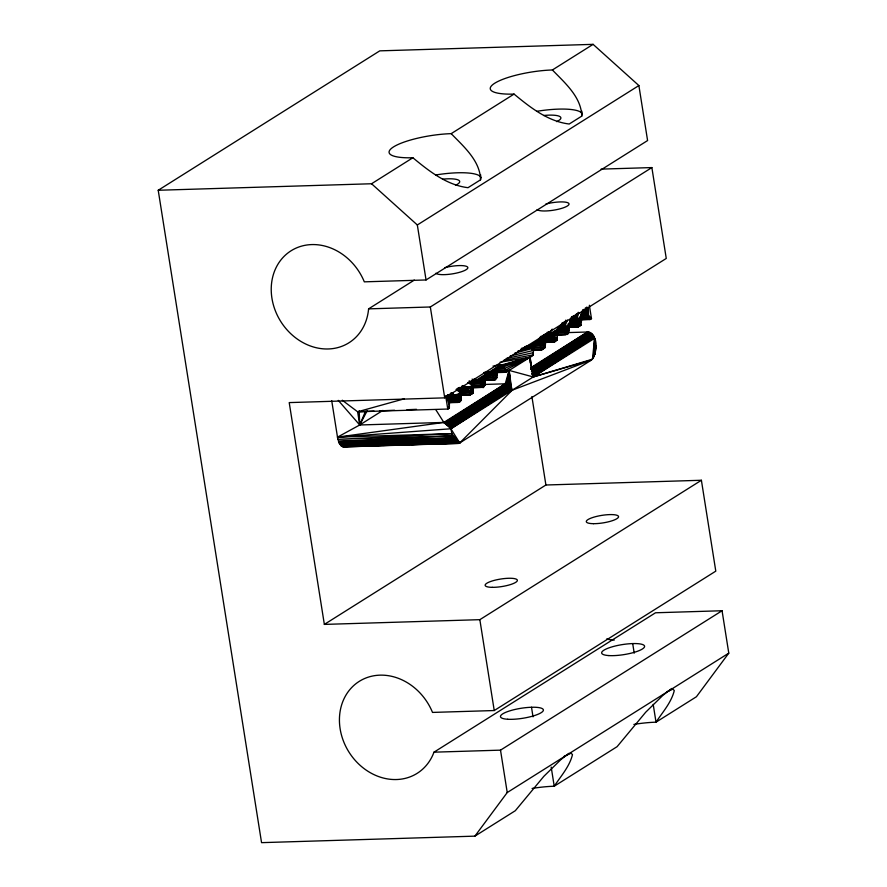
<?xml version="1.0" encoding="UTF-8"?>
<svg xmlns="http://www.w3.org/2000/svg" width="887" height="887" viewBox="0 0 887 887"><rect width="100%" height="100%" fill="white"/><g stroke="black" fill="none" stroke-linecap="round" stroke-linejoin="round"><path stroke-width="1.33" d="M540.882 336.339L533.952 345.498L533.087 355.354L506.167 372.296L503.982 366.686L501.155 364.779L488.46 372.496L475.787 380.468L473.381 385.945L464.5 387.564L462.593 389.604L461.406 393.473L451.838 395.535L449.432 401.013L449.365 407.965L447.769 409.04L357.627 411.779L342.271 400.225M460.675 395.192L470.243 394.903L473.203 393.03L473.381 385.945L467.682 382.508M473.769 387.342L481.963 387.076L485.178 382.885L485.655 376.931L487.118 373.615L477.938 379.935L475.21 380.024L477.938 379.935C481.785 381.377 482.351 394.56 485.178 382.885L472.627 383.661M484.38 379.836L493.937 379.536L497.152 375.345L497.629 369.391L499.093 366.076L489.912 372.407L487.185 372.485L489.912 372.407C493.76 373.837 494.325 387.031 497.152 375.345L485.965 376.088M532.278 349.689L541.835 349.4L545.183 347.294L541.968 349.689L532.388 349.955L541.968 349.689L545.161 347.682L545.926 337.969L550.727 330.751M571.86 316.581C567.68 322.025 571.117 346.063 562.491 327.536C553.721 326.228 560.761 340.774 553.943 342.16L545.749 342.404M568.456 327.37L578.014 327.081C584.333 324.354 579.289 315.151 582.826 309.995M480.566 179.795C480.155 160.658 463.568 146.466 451.195 133.649A43.474 10.145 -9 0 0 393.573 146.876A43.474 10.145 -9 0 0 412.876 157.753C428.909 171.014 446.715 185.106 468.014 187.689L480.566 179.795L480.643 174.817M581.761 116.119C581.34 96.982 564.764 82.801 552.39 69.973A43.474 10.145 -9 0 0 494.769 83.201A43.474 10.145 -9 0 0 514.061 94.089C530.104 107.338 547.911 121.441 569.21 124.014L581.761 116.119L581.839 111.141M589.367 305.261L591.474 318.61L589.988 319.542L587.804 313.943L587.915 307.523M585.819 308.199L585.719 312.124L587.804 313.943L580.93 314.275M586.994 307.39L586.451 312.468L583.713 312.557L586.451 312.468L586.562 308.576M568.245 332.592L587.56 332.004C598.891 334.321 597.616 353.126 591.452 360.044L459.721 442.935C447.658 444.365 455.896 422.689 443.855 422.423L359.723 424.984L337.492 437.136C338.235 440.784 339.333 445.673 343.369 446.915L458.657 443.389L455.397 442.303L341.218 445.784L344.478 446.871L345.542 446.416M344.478 446.871L343.369 446.915L456.45 443.068L342.271 446.549L455.397 442.303L459.721 442.935L512.254 390.158L591.452 360.044L533.242 376.953L509.127 370.422L509.315 385.224L447.957 423.831L508.362 384.592L509.127 370.422L497.163 370.234M529.971 359.8L530.116 357.217L533.209 354.833L503.561 360.432M568.345 327.159L578.014 327.081L575.829 321.471L574.466 320.007L572.281 319.741L570.363 321.781L575.829 321.471L583.568 312.645L584.988 312.036L585.22 308.133M581.628 313.288L587.139 313.067L587.46 307.789M331.705 400.614L337.492 437.136L450.895 428.765L594.6 338.335L593.381 357.971L595.377 343.236L594.168 356.419L595.643 345.553L594.822 354.578L595.72 347.926M585.997 308.022L585.719 312.124L582.97 312.213L585.719 312.124L584.988 312.036M586.451 312.468L586.817 307.102M584.256 312.213L584.511 309.585M594.6 338.335L592.461 359.202L533.242 376.953L531.923 373.715L592.527 334.188L532.333 372.074L591.662 333.412L531.457 371.287L590.698 332.78L531.657 369.934L589.678 332.326L591.363 333.845M583.568 312.645L583.901 309.973M512.254 390.158L510.934 386.92L508.362 384.592L446.993 423.21L507.331 384.149L509.127 370.422L505.912 372.008L497.729 372.274M582.925 313.333L583.513 309.43M582.349 314.242L583.036 310.184M575.397 314.663L574.466 320.007L570.341 320.163L574.466 320.007L575.574 314.586M569.654 320.828L575.164 320.606L576.35 313.987M573.745 319.653L571.017 319.741L573.745 319.653L574.532 315.694M508.362 384.592L507.331 384.149L445.973 422.755L506.277 383.883L509.127 370.422L511.544 387.929L450.629 427.634L443.855 422.423L435.772 409.639M569.698 320.772L575.164 320.606L576.572 313.976M573.013 319.564L573.889 315.617M577.625 313.399L575.829 321.471L570.374 321.637M572.281 319.741L573.257 315.772M575.164 320.606L576.794 314.053M578.224 312.268L575.829 321.471L581.162 318.123L576.617 323.134L568.356 323.555M571.594 320.185L572.27 317.601M570.94 320.872L572.037 316.925M506.277 383.883L444.908 422.489L505.213 383.816L509.127 370.422L510.934 386.92L450.175 426.547L443.855 422.423L337.492 437.136L451.671 433.654L459.721 442.935L454.399 441.161L340.22 444.642L453.501 439.675L459.721 442.935L450.895 428.765L443.855 422.423L505.213 383.816L507.331 384.149M578.878 312.656L575.829 321.471L581.451 316.648M567.392 320.03L563.855 329.01L557.025 329.221L563.855 329.01L569.188 325.662L564.642 330.674L557.812 330.873M445.651 395.68L447.769 409.04L449.243 405.492L446.815 396.578M563.19 328.135L557.679 328.268L563.19 328.135L566.349 320.606M365.455 411.391L359.723 424.984L338.257 400.381M562.491 327.536L559.741 327.613L562.491 327.536L565.784 320.118M559.043 327.27L561.77 327.192L564.054 322.291M561.039 327.103L563.411 322.214M560.307 327.281L562.158 323.6M559.619 327.724L562.092 322.901M367.296 410.537L359.723 424.984L357.627 411.779L404.35 398.795M547.634 335.253L552.202 329.099M533.863 345.952L540.693 345.742L545.228 340.73L539.906 344.078L533.032 344.223L539.906 344.078L548.731 331.738M533.774 343.38L539.241 343.214L547.401 332.159M414.307 280.092L368.593 308.864A54.34 46.39 57.8 0 1 299.207 340.364A54.34 46.39 57.8 0 1 285.669 254.857A54.34 46.39 57.8 0 1 364.313 281.844L426.048 279.959L647.588 140.556L638.884 85.562L593.104 44.35L379.769 50.858L158.219 190.261L261.554 842.65L474.889 836.142L507.231 792.546L728.781 653.142L722.062 610.744L655.526 612.773L433.976 752.176A54.34 46.39 57.8 0 1 360.067 765.293A54.34 46.39 57.8 0 1 357.017 682.879A54.34 46.39 57.8 0 1 432.512 712.416L494.236 710.542L715.787 571.139L701.395 480.266L545.904 485.001L324.354 624.404L289.217 402.598L444.72 397.853L666.259 258.45L651.867 167.576L601.109 169.118M728.781 653.142L696.428 696.738L656.014 722.173A44.15 10.311 -9 0 0 633.872 724.413M541.968 349.689L539.241 343.214L535.792 342.681L538.542 342.615L545.183 333.867M449.709 402.432L458.014 402.144L461.229 397.953L461.406 393.473L457.892 389.26M533.808 345.819L545.05 345.209L541.835 349.4L532.222 349.489M538.542 342.615L535.061 342.338L537.821 342.26L543.731 334.665M535.659 342.792L537.09 342.171L542.234 335.674M536.358 342.349L540.638 337.016M461.295 393.008L469.489 392.753L473.214 388.196L461.229 389.504L468.048 389.293L473.381 385.945L463.956 387.907M568.999 325.385L577.271 324.941L580.996 320.384L576.617 323.134L568.423 323.378M474.567 381.92L480.033 381.754L486.542 374.525L479.357 380.889L473.902 381.055L479.357 380.889M545.527 339.255L539.906 344.078L546.414 336.849M485.899 375.966L492.795 375.877L497.33 370.866L492.008 374.225L485.178 374.425M474.523 381.876L480.033 381.754L486.043 375.644M498.017 368.105L492.008 374.225L485.122 374.358M539.906 344.078L545.926 337.969M569.875 322.89L563.855 329.01L569.476 324.176M447.769 409.04L449.376 407.577M485.876 373.516L491.331 373.349L498.516 366.996L492.008 374.225L497.629 369.391M472.549 383.517L480.821 383.417L485.189 380.667L480.033 381.754L485.655 376.931M568.955 753.307L560.972 759.527L543.875 776.302L515.303 810.718L474.889 836.142M671.681 688.478L662.755 695.475L645.669 712.25L617.097 746.666L554.22 786.226A44.15 10.311 -9 0 0 532.089 788.454M478.67 380.29L474.534 380.39L478.67 380.29L487.118 373.615M490.644 372.751L487.883 372.828L490.644 372.751L499.093 366.076M473.78 387.619L482.084 387.364L485.3 384.969L481.963 387.076L473.725 387.153M494.059 379.836L484.49 380.091L494.059 379.836L497.274 377.441L493.937 379.536L484.324 379.636M545.738 342.382L553.943 342.16L557.158 339.765L553.821 341.861L545.616 342.116M556.349 334.909L565.917 334.621L569.132 332.226L565.795 334.332L556.227 334.621M510.191 386L448.822 424.618L443.855 422.423L449.576 425.527L510.191 386L509.127 370.422M500.124 362.218L530.116 357.217L532.522 374.735L593.281 335.098L531.923 373.715M448.822 424.618L509.315 385.224M450.895 428.765L511.987 389.027L450.629 427.634M533.242 376.953L594.334 337.215L532.965 375.822L593.891 336.118L532.522 374.735M530.736 368.449L587.56 332.004L530.825 367.695M158.219 190.261L371.553 183.753L412.876 157.753M451.195 133.649L514.061 94.089M552.39 69.973L593.104 44.35M426.048 279.959L417.333 224.965L638.884 85.562M368.593 308.864L430.328 306.98L651.867 167.576M382.874 410.415L359.723 424.984L359.191 410.781M548.332 334.82L558.965 328.401M449.321 400.536L457.515 400.292L461.229 397.953C461.484 404.749 456.284 402.243 456.073 396.833L450.574 396.944L456.073 396.833L461.406 393.473L456.827 388.717M480.033 381.754L485.355 378.405M546.414 336.716L551.88 336.55L557.202 333.19L547.068 334.809L549.796 334.721L557.502 331.716M462.016 391.156L468.846 390.956L473.214 388.196M492.795 375.877L497.163 373.128M540.693 345.742L545.062 342.992M461.24 392.841L469.489 392.753L473.203 390.424M473.27 385.468L481.464 385.224L485.178 382.885M485.244 377.94L493.438 377.685L497.152 375.345M533.154 347.793L541.347 347.538L545.05 345.209M545.128 340.253L553.322 340.009L557.025 337.67L551.88 336.55L546.381 336.661M569.077 325.185L577.271 324.941L580.974 322.602M449.82 402.399L458.014 402.144L461.351 400.048L458.135 402.443L449.942 402.687M470.243 394.903L460.497 395.114L470.066 394.848L473.336 392.797L469.489 392.753L467.382 388.417L464.001 385.623M530.725 368.493L588.613 332.071L530.637 369.447L589.678 332.326L591.54 334.277M449.576 425.527L510.934 386.92M450.175 426.547L511.544 387.929M324.354 624.404L479.845 619.669L701.395 480.266M433.976 752.176L500.512 750.147L722.062 610.744M580.985 325.219L578.213 325.296L580.985 325.219L577.847 327.037L569.543 327.292M460.442 394.926L470.066 394.848L473.203 393.03M553.943 342.16L551.88 336.55L549.064 334.643L558.389 329.321M531.468 369.591L530.116 357.217L505.413 370.145L497.219 370.4M666.78 691.893L672.834 689.144L674.297 690.541C671.37 702.526 662.656 712.084 656.014 722.173L653.198 704.389M563.921 756.478L571.04 753.185L572.503 754.593C569.576 766.579 560.861 776.125 554.22 786.226L551.193 767.078M549.064 334.643L557.901 330.43M496.576 368.593L504.77 368.349L530.116 357.217L530.559 363.714M545.749 335.84L551.215 335.674L557.202 333.19L550.517 335.075L546.425 335.197M461.916 388.584L467.382 388.417L473.381 385.945M449.942 396.123L455.408 395.957L461.406 393.473L456.018 389.46M580.065 319.586L591.474 318.61L588.591 315.595L588.38 307.734M503.982 366.686L498.472 366.797L503.982 366.686L530.116 357.217L530.182 362.606M497.851 365.987L503.306 365.821L530.116 357.217L501.898 364.867L499.159 364.945M524.505 346.795L535.016 343.48M521.39 348.403L534.44 344.389M520.769 349.4L533.952 345.498M502.619 365.211L498.483 365.322L502.619 365.211L530.116 357.217M517.564 351.296L533.553 346.784M450.618 395.48L454.721 395.358L461.406 393.473L456.86 398.485L448.667 398.74M514.671 353.203L533.253 348.269M510.213 356.009L533.087 350.52M506.167 358.492L533.076 352.749M551.88 336.55L557.036 335.452M496.942 372.64L499.647 372.141M544.474 338.457L557.025 337.67L553.821 341.861L545.572 341.95M494.946 365.577L500.434 364.956M492.972 366.109L499.736 365.4M580.974 317.845L589.245 317.402L591.474 318.61M581.717 315.949L588.591 315.595L581.772 315.805M451.671 433.654L337.936 439.342L452.115 435.861L459.721 442.935L452.736 437.89L338.557 441.371L340.553 442.813M338.557 441.371L452.115 435.861M341.395 444.243L339.322 443.156L452.736 437.89M357.627 411.779L374.059 411.102M379.536 410.869L394.593 410.249M406.922 409.727L416.502 409.328M581.905 318.998L584.644 318.888M341.218 445.784L454.399 441.161M580.187 319.575L589.744 319.253M581.672 313.233L587.139 313.067M580.974 314.142L587.804 313.943M581.052 317.657L589.245 317.402M580.431 319.841L589.988 319.542M569.654 327.281L577.847 327.037L581.107 324.975L577.271 324.941M557.103 332.725L565.296 332.47L568.999 330.141L565.795 334.332L556.182 334.421M496.609 372.584L506.167 372.296M484.524 384.448L505.213 383.816M451.261 395.092L453.989 395.003L456.073 396.833M339.322 443.156L453.501 439.675M559.021 327.27L561.77 327.192M499.137 364.945L501.898 364.867M473.88 387.608L482.084 387.364M546.392 335.186L550.517 335.075M556.337 334.887L565.917 334.621M463.934 387.896L466.695 387.819M450.585 395.469L454.721 395.358M353.824 446.194L371.753 445.717M382.785 445.418L404.86 444.83M411.756 444.653L437.967 443.943M440.717 443.877L458.657 443.389M545.705 335.807L551.215 335.674M533.73 343.336L539.241 343.214M497.807 365.943L503.306 365.821M487.207 373.449L491.331 373.349M463.258 388.517L467.382 388.417M449.909 396.09L455.408 395.957M557.757 330.751L564.642 330.674L569.022 327.913L565.296 332.47L557.036 332.558M544.407 338.302L552.668 338.202M496.498 368.449L504.77 368.349M461.95 391.034L468.846 390.956M448.6 398.585L456.86 398.485L461.24 395.735L457.515 400.292L449.265 400.381M545.062 340.098L553.322 340.009M533.087 347.626L541.347 347.538M497.674 372.085L505.912 372.008M485.189 377.773L493.438 377.685M473.214 385.302L481.464 385.224M449.776 402.232L458.014 402.144M484.302 372.329L488.46 372.496M483.681 372.717L487.761 372.928M477.938 379.935L474.578 379.037M537.09 342.171L537.821 342.26M489.18 372.318L489.912 372.407M473.924 379.192L476.485 380.024M472.039 379.159L475.787 380.468M472.583 380.168L475.144 381.155M472.061 381L474.567 382.064M469.168 380.833L474.068 383.173M468.846 381.876L473.68 384.459M371.553 183.753L417.333 224.965M463.347 385.546L465.231 387.386M462.604 385.601L464.5 387.564M458.124 388.107L461.706 391.999L459.3 388.617M461.983 385.989L463.812 388.007M461.417 386.588L463.169 388.683M458.302 387.763L461.706 391.999M459.632 387.541L462.094 390.712L459.799 387.408M460.996 387.519L462.593 389.604M452.481 392.797L453.989 395.003M451.86 392.719L453.257 394.926M451.239 392.874L452.525 395.103M449.31 394.782L450.607 397.132L449.62 394.593M448.212 394.726L450.119 398.252L448.478 394.726M450.651 393.24L451.838 395.535M449.521 394.77L450.607 397.132M450.108 393.828L451.195 396.223M447.591 394.793L449.72 399.538M447.591 396.156L449.432 401.013M446.826 395.469L449.265 403.275M469.489 392.753L470.066 394.848M632.697 643.574L634.216 653.154M531.89 396.544L545.904 485.001M531.513 707.249L533.02 716.829M430.328 306.98L444.72 397.853M479.845 619.669L494.236 710.542M500.512 750.147L507.231 792.546M614.236 640.092A54.34 46.39 57.8 0 1 606.564 639.028M444.664 267.708A16.299 3.803 -9 0 1 466.784 266.488A16.299 3.803 -9 0 1 456.184 273.152A16.299 3.803 -9 0 1 435.916 273.218M545.86 204.043A16.299 3.803 -9 0 1 567.968 202.813A16.299 3.803 -9 0 1 557.38 209.476A16.299 3.803 -9 0 1 537.112 209.543M442.513 179.174A21.743 5.078 -9 0 1 455.508 185.316M543.698 115.498A21.743 5.078 -9 0 1 556.692 121.641M435.595 174.994A43.474 10.145 -9 0 1 481.12 177.799M536.79 111.319A43.474 10.145 -9 0 1 582.316 114.124M557.136 340.142L554.397 340.286L557.136 340.142M465.963 387.475L463.236 387.552L465.963 387.475M492.252 587.338A16.299 3.803 -9 0 0 517.332 580.663A16.299 3.803 -9 0 0 494.192 580.397A16.299 3.803 -9 0 0 492.252 587.338M593.447 523.674A16.299 3.803 -9 0 0 618.527 516.988A16.299 3.803 -9 0 0 595.388 516.722A16.299 3.803 -9 0 0 593.447 523.674M507.697 719.257A21.743 5.078 -9 0 0 542.977 711.152A21.743 5.078 -9 0 0 515.103 709.434A21.743 5.078 -9 0 0 507.697 719.257M608.892 655.582A21.743 5.078 -9 0 0 644.173 647.477A21.743 5.078 -9 0 0 616.299 645.758A21.743 5.078 -9 0 0 608.892 655.582"/></g></svg>
